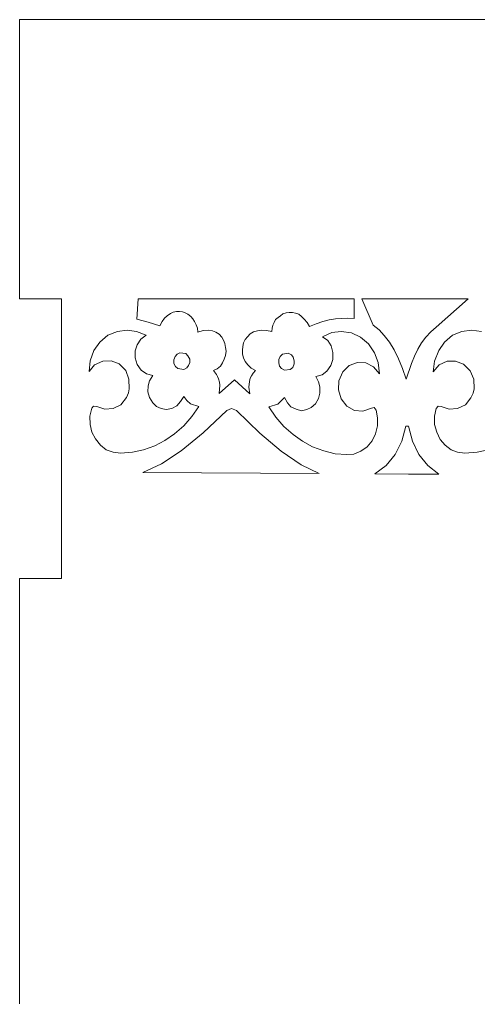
# Model space of a CAD drawing. Header units: inches. Extents: x -4.04 to 3.96, y -5.52 to 0.82.
# Drawn here: x -4.043 to -3.584, y -3.336 to -2.356 of the extents above; entities that cross this region are included whole.
import ezdxf

# ---------------------------------------------------------------- set-up
doc = ezdxf.new("R2010")
doc.units = ezdxf.units.IN
doc.header["$MEASUREMENT"] = 0
doc.layers.add('Katman 1', color=7, linetype='Continuous')

msp = doc.modelspace()

# ---------------------------------------------------------------- linework, layer by layer
at = {"layer": 'Katman 1', "color": 250, "lineweight": 9}
for points in [[(-4.04347, -2.63572), (-4.04347, -2.63572), (-4.04347, -2.35577), (-4.04347, -2.35577)], [(-4.04347, -2.35577), (-4.04347, -2.35577), (-2.92356, -2.35577), (-2.92356, -2.35577)], [(-4.00149, -2.63572), (-4.00149, -2.63572), (-4.04347, -2.63572), (-4.04347, -2.63572)], [(-4.00149, -2.91573), (-4.00149, -2.91573), (-4.00149, -2.63572), (-4.00149, -2.63572)], [(-3.92482, -2.63572), (-3.92482, -2.63572), (-3.92591, -2.65603), (-3.92591, -2.65603)], [(-3.70825, -2.63572), (-3.70825, -2.63572), (-3.92482, -2.63572), (-3.92482, -2.63572)], [(-3.70825, -2.65532), (-3.70825, -2.65532), (-3.70825, -2.63572), (-3.70825, -2.63572)], [(-3.59409, -2.63572), (-3.59409, -2.63572), (-3.70052, -2.63572), (-3.70052, -2.63572)], [(-3.70052, -2.63572), (-3.70052, -2.63572), (-3.68932, -2.66198), (-3.68932, -2.66198)], [(-3.62629, -2.66409), (-3.62629, -2.66409), (-3.59409, -2.63572), (-3.59409, -2.63572)], [(-3.90069, -2.6585), (-3.90069, -2.6585), (-3.89826, -2.65498), (-3.89826, -2.65498)], [(-3.89826, -2.65498), (-3.89826, -2.65498), (-3.89544, -2.65254), (-3.89544, -2.65254)], [(-3.89544, -2.65254), (-3.89544, -2.65254), (-3.8923, -2.65045), (-3.8923, -2.65045)], [(-3.8923, -2.65045), (-3.8923, -2.65045), (-3.88953, -2.64905), (-3.88953, -2.64905)], [(-3.88953, -2.64905), (-3.88953, -2.64905), (-3.88637, -2.64834), (-3.88637, -2.64834)], [(-3.88637, -2.64834), (-3.88637, -2.64834), (-3.88319, -2.64834), (-3.88319, -2.64834)], [(-3.88319, -2.64834), (-3.88319, -2.64834), (-3.88037, -2.6487), (-3.88037, -2.6487)], [(-3.88037, -2.6487), (-3.88037, -2.6487), (-3.87757, -2.64976), (-3.87757, -2.64976)], [(-3.87757, -2.64976), (-3.87757, -2.64976), (-3.8748, -2.65112), (-3.8748, -2.65112)], [(-3.8748, -2.65112), (-3.8748, -2.65112), (-3.87202, -2.65325), (-3.87202, -2.65325)], [(-3.87202, -2.65325), (-3.87202, -2.65325), (-3.86993, -2.6557), (-3.86993, -2.6557)], [(-3.78694, -2.65639), (-3.78694, -2.65639), (-3.78448, -2.65428), (-3.78448, -2.65428)], [(-3.78448, -2.65428), (-3.78448, -2.65428), (-3.78204, -2.65254), (-3.78204, -2.65254)], [(-3.78204, -2.65254), (-3.78204, -2.65254), (-3.77961, -2.65078), (-3.77961, -2.65078)], [(-3.77961, -2.65078), (-3.77961, -2.65078), (-3.77646, -2.64976), (-3.77646, -2.64976)], [(-3.77646, -2.64976), (-3.77646, -2.64976), (-3.7733, -2.64941), (-3.7733, -2.64941)], [(-3.7733, -2.64941), (-3.7733, -2.64941), (-3.77017, -2.64941), (-3.77017, -2.64941)], [(-3.77017, -2.64941), (-3.77017, -2.64941), (-3.76701, -2.65007), (-3.76701, -2.65007)], [(-3.76701, -2.65007), (-3.76701, -2.65007), (-3.76385, -2.65112), (-3.76385, -2.65112)], [(-3.76385, -2.65112), (-3.76385, -2.65112), (-3.76105, -2.65325), (-3.76105, -2.65325)], [(-3.76105, -2.65325), (-3.76105, -2.65325), (-3.75825, -2.65603), (-3.75825, -2.65603)], [(-3.72709, -2.6557), (-3.72709, -2.6557), (-3.72081, -2.65532), (-3.72081, -2.65532)], [(-3.72081, -2.65532), (-3.72081, -2.65532), (-3.71454, -2.65498), (-3.71454, -2.65498)], [(-3.71454, -2.65498), (-3.71454, -2.65498), (-3.70825, -2.65532), (-3.70825, -2.65532)], [(-3.92591, -2.65603), (-3.92591, -2.65603), (-3.91473, -2.65885), (-3.91473, -2.65885)], [(-3.91473, -2.65885), (-3.91473, -2.65885), (-3.90282, -2.6627), (-3.90282, -2.6627)], [(-3.90282, -2.6627), (-3.90282, -2.6627), (-3.90069, -2.6585), (-3.90069, -2.6585)], [(-3.86993, -2.6557), (-3.86993, -2.6557), (-3.86815, -2.6585), (-3.86815, -2.6585)], [(-3.86815, -2.6585), (-3.86815, -2.6585), (-3.86639, -2.66163), (-3.86639, -2.66163)], [(-3.86639, -2.66163), (-3.86639, -2.66163), (-3.86535, -2.66514), (-3.86535, -2.66514)], [(-3.86535, -2.66514), (-3.86535, -2.66514), (-3.86502, -2.66901), (-3.86502, -2.66901)], [(-3.79081, -2.6683), (-3.79081, -2.6683), (-3.79043, -2.66514), (-3.79043, -2.66514)], [(-3.79043, -2.66514), (-3.79043, -2.66514), (-3.78977, -2.66198), (-3.78977, -2.66198)], [(-3.78977, -2.66198), (-3.78977, -2.66198), (-3.78834, -2.65919), (-3.78834, -2.65919)], [(-3.78834, -2.65919), (-3.78834, -2.65919), (-3.78694, -2.65639), (-3.78694, -2.65639)], [(-3.75825, -2.65603), (-3.75825, -2.65603), (-3.75548, -2.65919), (-3.75548, -2.65919)], [(-3.75548, -2.65919), (-3.75548, -2.65919), (-3.75299, -2.66341), (-3.75299, -2.66341)], [(-3.75299, -2.66341), (-3.75299, -2.66341), (-3.74636, -2.66061), (-3.74636, -2.66061)], [(-3.74636, -2.66061), (-3.74636, -2.66061), (-3.73972, -2.6585), (-3.73972, -2.6585)], [(-3.73972, -2.6585), (-3.73972, -2.6585), (-3.73341, -2.65674), (-3.73341, -2.65674)], [(-3.73341, -2.65674), (-3.73341, -2.65674), (-3.72709, -2.6557), (-3.72709, -2.6557)], [(-3.68932, -2.66198), (-3.68932, -2.66198), (-3.68336, -2.66656), (-3.68336, -2.66656)], [(-3.63158, -2.66863), (-3.63158, -2.66863), (-3.62629, -2.66409), (-3.62629, -2.66409)], [(-3.963, -2.67916), (-3.963, -2.67916), (-3.95495, -2.67214), (-3.95495, -2.67214)], [(-3.95495, -2.67214), (-3.95495, -2.67214), (-3.94549, -2.6683), (-3.94549, -2.6683)], [(-3.94549, -2.6683), (-3.94549, -2.6683), (-3.93569, -2.6669), (-3.93569, -2.6669)], [(-3.93569, -2.6669), (-3.93569, -2.6669), (-3.92622, -2.6683), (-3.92622, -2.6683)], [(-3.92622, -2.6683), (-3.92622, -2.6683), (-3.9168, -2.67214), (-3.9168, -2.67214)], [(-3.9168, -2.67214), (-3.9168, -2.67214), (-3.92204, -2.67601), (-3.92204, -2.67601)], [(-3.86502, -2.66901), (-3.86502, -2.66901), (-3.85939, -2.66723), (-3.85939, -2.66723)], [(-3.85939, -2.66723), (-3.85939, -2.66723), (-3.85453, -2.6669), (-3.85453, -2.6669)], [(-3.85453, -2.6669), (-3.85453, -2.6669), (-3.85033, -2.66761), (-3.85033, -2.66761)], [(-3.85033, -2.66761), (-3.85033, -2.66761), (-3.84683, -2.66901), (-3.84683, -2.66901)], [(-3.84683, -2.66901), (-3.84683, -2.66901), (-3.84366, -2.6711), (-3.84366, -2.6711)], [(-3.84366, -2.6711), (-3.84366, -2.6711), (-3.84084, -2.6739), (-3.84084, -2.6739)], [(-3.84084, -2.6739), (-3.84084, -2.6739), (-3.83912, -2.67705), (-3.83912, -2.67705)], [(-3.81739, -2.67632), (-3.81739, -2.67632), (-3.81497, -2.67357), (-3.81497, -2.67357)], [(-3.81497, -2.67357), (-3.81497, -2.67357), (-3.8125, -2.67072), (-3.8125, -2.67072)], [(-3.8125, -2.67072), (-3.8125, -2.67072), (-3.80899, -2.66863), (-3.80899, -2.66863)], [(-3.80899, -2.66863), (-3.80899, -2.66863), (-3.80517, -2.66761), (-3.80517, -2.66761)], [(-3.80517, -2.66761), (-3.80517, -2.66761), (-3.80096, -2.6669), (-3.80096, -2.6669)], [(-3.80096, -2.6669), (-3.80096, -2.6669), (-3.79606, -2.66723), (-3.79606, -2.66723)], [(-3.79606, -2.66723), (-3.79606, -2.66723), (-3.79081, -2.6683), (-3.79081, -2.6683)], [(-3.73063, -2.66934), (-3.73063, -2.66934), (-3.74007, -2.67357), (-3.74007, -2.67357)], [(-3.74007, -2.67357), (-3.74007, -2.67357), (-3.73481, -2.67739), (-3.73481, -2.67739)], [(-3.72114, -2.6683), (-3.72114, -2.6683), (-3.73063, -2.66934), (-3.73063, -2.66934)], [(-3.71103, -2.66972), (-3.71103, -2.66972), (-3.72114, -2.6683), (-3.72114, -2.6683)], [(-3.70192, -2.6739), (-3.70192, -2.6739), (-3.71103, -2.66972), (-3.71103, -2.66972)], [(-3.69389, -2.68088), (-3.69389, -2.68088), (-3.70192, -2.6739), (-3.70192, -2.6739)], [(-3.68336, -2.66656), (-3.68336, -2.66656), (-3.67811, -2.67245), (-3.67811, -2.67245)], [(-3.67811, -2.67245), (-3.67811, -2.67245), (-3.67287, -2.67916), (-3.67287, -2.67916)], [(-3.64067, -2.67985), (-3.64067, -2.67985), (-3.63647, -2.6739), (-3.63647, -2.6739)], [(-3.63647, -2.6739), (-3.63647, -2.6739), (-3.63158, -2.66863), (-3.63158, -2.66863)], [(-3.61793, -2.67916), (-3.61793, -2.67916), (-3.60987, -2.67214), (-3.60987, -2.67214)], [(-3.60987, -2.67214), (-3.60987, -2.67214), (-3.60042, -2.6683), (-3.60042, -2.6683)], [(-3.60042, -2.6683), (-3.60042, -2.6683), (-3.59062, -2.6669), (-3.59062, -2.6669)], [(-3.59062, -2.6669), (-3.59062, -2.6669), (-3.58082, -2.6683), (-3.58082, -2.6683)], [(-3.96893, -2.68754), (-3.96893, -2.68754), (-3.963, -2.67916), (-3.963, -2.67916)], [(-3.92553, -2.68159), (-3.92553, -2.68159), (-3.92764, -2.6879), (-3.92764, -2.6879)], [(-3.92204, -2.67601), (-3.92204, -2.67601), (-3.92553, -2.68159), (-3.92553, -2.68159)], [(-3.83912, -2.67705), (-3.83912, -2.67705), (-3.83772, -2.68054), (-3.83772, -2.68054)], [(-3.83772, -2.68054), (-3.83772, -2.68054), (-3.83702, -2.68443), (-3.83702, -2.68443)], [(-3.83702, -2.68443), (-3.83702, -2.68443), (-3.83664, -2.68823), (-3.83664, -2.68823)], [(-3.82019, -2.68719), (-3.82019, -2.68719), (-3.81985, -2.68332), (-3.81985, -2.68332)], [(-3.81985, -2.68332), (-3.81985, -2.68332), (-3.81915, -2.67985), (-3.81915, -2.67985)], [(-3.81915, -2.67985), (-3.81915, -2.67985), (-3.81739, -2.67632), (-3.81739, -2.67632)], [(-3.73481, -2.67739), (-3.73481, -2.67739), (-3.73132, -2.68263), (-3.73132, -2.68263)], [(-3.73132, -2.68263), (-3.73132, -2.68263), (-3.72956, -2.68932), (-3.72956, -2.68932)], [(-3.68789, -2.68961), (-3.68789, -2.68961), (-3.69389, -2.68088), (-3.69389, -2.68088)], [(-3.67287, -2.67916), (-3.67287, -2.67916), (-3.66833, -2.68683), (-3.66833, -2.68683)], [(-3.64451, -2.68612), (-3.64451, -2.68612), (-3.64067, -2.67985), (-3.64067, -2.67985)], [(-3.62351, -2.68754), (-3.62351, -2.68754), (-3.61793, -2.67916), (-3.61793, -2.67916)], [(-3.9728, -2.69768), (-3.9728, -2.69768), (-3.96893, -2.68754), (-3.96893, -2.68754)], [(-3.92764, -2.6879), (-3.92764, -2.6879), (-3.92764, -2.6949), (-3.92764, -2.6949)], [(-3.88881, -2.69663), (-3.88881, -2.69663), (-3.88775, -2.69348), (-3.88775, -2.69348)], [(-3.88775, -2.69348), (-3.88775, -2.69348), (-3.88566, -2.69103), (-3.88566, -2.69103)], [(-3.88566, -2.69103), (-3.88566, -2.69103), (-3.88288, -2.68961), (-3.88288, -2.68961)], [(-3.88288, -2.68961), (-3.88288, -2.68961), (-3.87688, -2.69032), (-3.87688, -2.69032)], [(-3.87688, -2.69032), (-3.87688, -2.69032), (-3.8748, -2.69279), (-3.8748, -2.69279)], [(-3.8748, -2.69279), (-3.8748, -2.69279), (-3.87304, -2.69592), (-3.87304, -2.69592)], [(-3.83702, -2.69243), (-3.83702, -2.69243), (-3.83841, -2.69592), (-3.83841, -2.69592)], [(-3.83664, -2.68823), (-3.83664, -2.68823), (-3.83702, -2.69243), (-3.83702, -2.69243)], [(-3.82019, -2.69103), (-3.82019, -2.69103), (-3.82019, -2.68719), (-3.82019, -2.68719)], [(-3.81915, -2.6949), (-3.81915, -2.6949), (-3.82019, -2.69103), (-3.82019, -2.69103)], [(-3.78241, -2.69348), (-3.78241, -2.69348), (-3.78383, -2.69628), (-3.78383, -2.69628)], [(-3.77996, -2.69103), (-3.77996, -2.69103), (-3.78241, -2.69348), (-3.78241, -2.69348)], [(-3.77436, -2.68999), (-3.77436, -2.68999), (-3.77996, -2.69103), (-3.77996, -2.69103)], [(-3.77121, -2.69174), (-3.77121, -2.69174), (-3.77436, -2.68999), (-3.77436, -2.68999)], [(-3.76945, -2.69419), (-3.76945, -2.69419), (-3.77121, -2.69174), (-3.77121, -2.69174)], [(-3.76843, -2.69768), (-3.76843, -2.69768), (-3.76945, -2.69419), (-3.76945, -2.69419)], [(-3.72956, -2.68932), (-3.72956, -2.68932), (-3.72956, -2.69628), (-3.72956, -2.69628)], [(-3.6844, -2.69945), (-3.6844, -2.69945), (-3.68789, -2.68961), (-3.68789, -2.68961)], [(-3.66833, -2.68683), (-3.66833, -2.68683), (-3.66376, -2.69561), (-3.66376, -2.69561)], [(-3.65083, -2.70048), (-3.65083, -2.70048), (-3.64769, -2.69314), (-3.64769, -2.69314)], [(-3.64769, -2.69314), (-3.64769, -2.69314), (-3.64451, -2.68612), (-3.64451, -2.68612)], [(-3.62771, -2.69805), (-3.62771, -2.69805), (-3.62351, -2.68754), (-3.62351, -2.68754)], [(-3.97384, -2.7085), (-3.97384, -2.7085), (-3.9728, -2.69768), (-3.9728, -2.69768)], [(-3.96826, -2.7019), (-3.96826, -2.7019), (-3.97384, -2.7085), (-3.97384, -2.7085)], [(-3.9602, -2.69805), (-3.9602, -2.69805), (-3.96826, -2.7019), (-3.96826, -2.7019)], [(-3.9518, -2.69768), (-3.9518, -2.69768), (-3.9602, -2.69805), (-3.9602, -2.69805)], [(-3.94375, -2.70085), (-3.94375, -2.70085), (-3.9518, -2.69768), (-3.9518, -2.69768)], [(-3.93709, -2.70746), (-3.93709, -2.70746), (-3.94375, -2.70085), (-3.94375, -2.70085)], [(-3.92764, -2.6949), (-3.92764, -2.6949), (-3.92553, -2.70152), (-3.92553, -2.70152)], [(-3.92553, -2.70152), (-3.92553, -2.70152), (-3.9217, -2.70714), (-3.9217, -2.70714)], [(-3.88881, -2.70048), (-3.88881, -2.70048), (-3.88881, -2.69663), (-3.88881, -2.69663)], [(-3.88739, -2.7033), (-3.88739, -2.7033), (-3.88881, -2.70048), (-3.88881, -2.70048)], [(-3.88495, -2.70537), (-3.88495, -2.70537), (-3.88739, -2.7033), (-3.88739, -2.7033)], [(-3.87413, -2.70259), (-3.87413, -2.70259), (-3.87588, -2.70465), (-3.87588, -2.70465)], [(-3.87304, -2.69945), (-3.87304, -2.69945), (-3.87413, -2.70259), (-3.87413, -2.70259)], [(-3.87304, -2.69592), (-3.87304, -2.69592), (-3.87304, -2.69945), (-3.87304, -2.69945)], [(-3.84224, -2.70294), (-3.84224, -2.70294), (-3.84537, -2.70576), (-3.84537, -2.70576)], [(-3.84017, -2.69981), (-3.84017, -2.69981), (-3.84224, -2.70294), (-3.84224, -2.70294)], [(-3.83841, -2.69592), (-3.83841, -2.69592), (-3.84017, -2.69981), (-3.84017, -2.69981)], [(-3.81739, -2.69841), (-3.81739, -2.69841), (-3.81915, -2.6949), (-3.81915, -2.6949)], [(-3.81463, -2.7019), (-3.81463, -2.7019), (-3.81739, -2.69841), (-3.81739, -2.69841)], [(-3.81146, -2.70506), (-3.81146, -2.70506), (-3.81463, -2.7019), (-3.81463, -2.7019)], [(-3.78383, -2.69628), (-3.78383, -2.69628), (-3.78383, -2.69981), (-3.78383, -2.69981)], [(-3.78383, -2.69981), (-3.78383, -2.69981), (-3.7831, -2.70294), (-3.7831, -2.70294)], [(-3.7831, -2.70294), (-3.7831, -2.70294), (-3.78099, -2.70537), (-3.78099, -2.70537)], [(-3.7723, -2.70643), (-3.7723, -2.70643), (-3.76981, -2.70435), (-3.76981, -2.70435)], [(-3.76981, -2.70435), (-3.76981, -2.70435), (-3.76843, -2.70085), (-3.76843, -2.70085)], [(-3.76843, -2.70085), (-3.76843, -2.70085), (-3.76843, -2.69768), (-3.76843, -2.69768)], [(-3.73167, -2.70259), (-3.73167, -2.70259), (-3.73552, -2.70817), (-3.73552, -2.70817)], [(-3.72956, -2.69628), (-3.72956, -2.69628), (-3.73167, -2.70259), (-3.73167, -2.70259)], [(-3.71978, -2.70888), (-3.71978, -2.70888), (-3.71343, -2.70259), (-3.71343, -2.70259)], [(-3.71343, -2.70259), (-3.71343, -2.70259), (-3.70507, -2.69945), (-3.70507, -2.69945)], [(-3.70507, -2.69945), (-3.70507, -2.69945), (-3.69667, -2.69981), (-3.69667, -2.69981)], [(-3.69667, -2.69981), (-3.69667, -2.69981), (-3.68896, -2.70365), (-3.68896, -2.70365)], [(-3.68896, -2.70365), (-3.68896, -2.70365), (-3.68302, -2.71063), (-3.68302, -2.71063)], [(-3.68302, -2.71063), (-3.68302, -2.71063), (-3.6844, -2.69945), (-3.6844, -2.69945)], [(-3.66376, -2.69561), (-3.66376, -2.69561), (-3.65992, -2.70537), (-3.65992, -2.70537)], [(-3.65605, -2.71623), (-3.65605, -2.71623), (-3.65083, -2.70048), (-3.65083, -2.70048)], [(-3.62913, -2.70888), (-3.62913, -2.70888), (-3.62771, -2.69805), (-3.62771, -2.69805)], [(-3.62318, -2.7019), (-3.62318, -2.7019), (-3.62913, -2.70888), (-3.62913, -2.70888)], [(-3.61511, -2.69805), (-3.61511, -2.69805), (-3.62318, -2.7019), (-3.62318, -2.7019)], [(-3.60674, -2.69805), (-3.60674, -2.69805), (-3.61511, -2.69805), (-3.61511, -2.69805)], [(-3.59867, -2.70119), (-3.59867, -2.70119), (-3.60674, -2.69805), (-3.60674, -2.69805)], [(-3.592, -2.70783), (-3.592, -2.70783), (-3.59867, -2.70119), (-3.59867, -2.70119)], [(-3.93398, -2.71623), (-3.93398, -2.71623), (-3.93709, -2.70746), (-3.93709, -2.70746)], [(-3.9217, -2.70714), (-3.9217, -2.70714), (-3.91644, -2.71063), (-3.91644, -2.71063)], [(-3.91644, -2.71063), (-3.91644, -2.71063), (-3.91013, -2.71237), (-3.91013, -2.71237)], [(-3.91013, -2.71237), (-3.91013, -2.71237), (-3.91329, -2.71763), (-3.91329, -2.71763)], [(-3.87899, -2.70643), (-3.87899, -2.70643), (-3.88495, -2.70537), (-3.88495, -2.70537)], [(-3.87588, -2.70465), (-3.87588, -2.70465), (-3.87899, -2.70643), (-3.87899, -2.70643)], [(-3.84537, -2.70576), (-3.84537, -2.70576), (-3.84924, -2.70746), (-3.84924, -2.70746)], [(-3.84924, -2.70746), (-3.84924, -2.70746), (-3.84608, -2.71132), (-3.84608, -2.71132)], [(-3.84608, -2.71132), (-3.84608, -2.71132), (-3.84504, -2.71346), (-3.84504, -2.71346)], [(-3.84504, -2.71346), (-3.84504, -2.71346), (-3.84402, -2.71587), (-3.84402, -2.71587)], [(-3.8125, -2.71517), (-3.8125, -2.71517), (-3.81112, -2.71274), (-3.81112, -2.71274)], [(-3.80726, -2.70746), (-3.80726, -2.70746), (-3.81146, -2.70506), (-3.81146, -2.70506)], [(-3.81112, -2.71274), (-3.81112, -2.71274), (-3.80932, -2.70996), (-3.80932, -2.70996)], [(-3.80932, -2.70996), (-3.80932, -2.70996), (-3.80726, -2.70746), (-3.80726, -2.70746)], [(-3.78099, -2.70537), (-3.78099, -2.70537), (-3.77819, -2.70714), (-3.77819, -2.70714)], [(-3.77819, -2.70714), (-3.77819, -2.70714), (-3.7723, -2.70643), (-3.7723, -2.70643)], [(-3.74043, -2.71168), (-3.74043, -2.71168), (-3.7467, -2.71346), (-3.7467, -2.71346)], [(-3.7467, -2.71346), (-3.7467, -2.71346), (-3.74392, -2.7187), (-3.74392, -2.7187)], [(-3.73552, -2.70817), (-3.73552, -2.70817), (-3.74043, -2.71168), (-3.74043, -2.71168)], [(-3.72361, -2.71763), (-3.72361, -2.71763), (-3.71978, -2.70888), (-3.71978, -2.70888)], [(-3.65992, -2.70537), (-3.65992, -2.70537), (-3.65605, -2.71623), (-3.65605, -2.71623)], [(-3.58851, -2.71623), (-3.58851, -2.71623), (-3.592, -2.70783), (-3.592, -2.70783)], [(-3.93359, -2.72568), (-3.93359, -2.72568), (-3.93398, -2.71623), (-3.93398, -2.71623)], [(-3.91473, -2.7229), (-3.91473, -2.7229), (-3.91504, -2.72885), (-3.91504, -2.72885)], [(-3.91329, -2.71763), (-3.91329, -2.71763), (-3.91473, -2.7229), (-3.91473, -2.7229)], [(-3.84402, -2.71587), (-3.84402, -2.71587), (-3.8433, -2.71904), (-3.8433, -2.71904)], [(-3.84366, -2.73061), (-3.84366, -2.73061), (-3.82826, -2.71694), (-3.82826, -2.71694)], [(-3.84295, -2.72219), (-3.84295, -2.72219), (-3.84366, -2.73061), (-3.84366, -2.73061)], [(-3.8433, -2.71904), (-3.8433, -2.71904), (-3.84295, -2.72219), (-3.84295, -2.72219)], [(-3.82826, -2.71694), (-3.82826, -2.71694), (-3.81286, -2.73094), (-3.81286, -2.73094)], [(-3.81392, -2.72428), (-3.81392, -2.72428), (-3.81319, -2.71832), (-3.81319, -2.71832)], [(-3.81319, -2.71832), (-3.81319, -2.71832), (-3.8125, -2.71517), (-3.8125, -2.71517)], [(-3.74392, -2.7187), (-3.74392, -2.7187), (-3.74254, -2.72394), (-3.74254, -2.72394)], [(-3.74254, -2.72394), (-3.74254, -2.72394), (-3.74254, -2.73023), (-3.74254, -2.73023)], [(-3.72396, -2.72674), (-3.72396, -2.72674), (-3.72361, -2.71763), (-3.72361, -2.71763)], [(-3.58818, -2.72568), (-3.58818, -2.72568), (-3.58851, -2.71623), (-3.58851, -2.71623)], [(-3.93639, -2.73446), (-3.93639, -2.73446), (-3.93431, -2.7299), (-3.93431, -2.7299)], [(-3.93431, -2.7299), (-3.93431, -2.7299), (-3.93359, -2.72568), (-3.93359, -2.72568)], [(-3.91504, -2.72885), (-3.91504, -2.72885), (-3.91329, -2.73446), (-3.91329, -2.73446)], [(-3.88215, -2.73863), (-3.88215, -2.73863), (-3.87899, -2.73339), (-3.87899, -2.73339)], [(-3.87899, -2.73339), (-3.87899, -2.73339), (-3.87588, -2.73761), (-3.87588, -2.73761)], [(-3.81286, -2.73094), (-3.81286, -2.73094), (-3.81392, -2.72428), (-3.81392, -2.72428)], [(-3.74254, -2.73023), (-3.74254, -2.73023), (-3.74392, -2.73548), (-3.74392, -2.73548)], [(-3.72114, -2.73583), (-3.72114, -2.73583), (-3.72396, -2.72674), (-3.72396, -2.72674)], [(-3.59131, -2.73477), (-3.59131, -2.73477), (-3.58922, -2.73023), (-3.58922, -2.73023)], [(-3.58922, -2.73023), (-3.58922, -2.73023), (-3.58818, -2.72568), (-3.58818, -2.72568)], [(-3.97107, -2.7453), (-3.97107, -2.7453), (-3.96931, -2.74319), (-3.96931, -2.74319)], [(-3.96931, -2.74319), (-3.96931, -2.74319), (-3.96616, -2.7435), (-3.96616, -2.7435)], [(-3.96616, -2.7435), (-3.96616, -2.7435), (-3.95811, -2.74632), (-3.95811, -2.74632)], [(-3.94971, -2.74564), (-3.94971, -2.74564), (-3.94202, -2.74181), (-3.94202, -2.74181)], [(-3.94202, -2.74181), (-3.94202, -2.74181), (-3.93639, -2.73446), (-3.93639, -2.73446)], [(-3.91329, -2.73446), (-3.91329, -2.73446), (-3.91013, -2.73968), (-3.91013, -2.73968)], [(-3.91013, -2.73968), (-3.91013, -2.73968), (-3.90628, -2.7435), (-3.90628, -2.7435)], [(-3.90628, -2.7435), (-3.90628, -2.7435), (-3.90177, -2.74564), (-3.90177, -2.74564)], [(-3.89091, -2.74564), (-3.89091, -2.74564), (-3.88599, -2.74283), (-3.88599, -2.74283)], [(-3.88599, -2.74283), (-3.88599, -2.74283), (-3.88215, -2.73863), (-3.88215, -2.73863)], [(-3.87588, -2.73761), (-3.87588, -2.73761), (-3.87233, -2.74072), (-3.87233, -2.74072)], [(-3.87233, -2.74072), (-3.87233, -2.74072), (-3.86397, -2.7435), (-3.86397, -2.7435)], [(-3.86397, -2.7435), (-3.86397, -2.7435), (-3.87097, -2.75366), (-3.87097, -2.75366)], [(-3.78486, -2.7411), (-3.78486, -2.7411), (-3.79361, -2.74388), (-3.79361, -2.74388)], [(-3.78132, -2.73794), (-3.78132, -2.73794), (-3.78486, -2.7411), (-3.78486, -2.7411)], [(-3.77819, -2.73446), (-3.77819, -2.73446), (-3.78132, -2.73794), (-3.78132, -2.73794)], [(-3.77508, -2.73968), (-3.77508, -2.73968), (-3.77819, -2.73446), (-3.77819, -2.73446)], [(-3.77159, -2.74388), (-3.77159, -2.74388), (-3.77508, -2.73968), (-3.77508, -2.73968)], [(-3.74707, -2.74072), (-3.74707, -2.74072), (-3.75128, -2.74459), (-3.75128, -2.74459)], [(-3.74392, -2.73548), (-3.74392, -2.73548), (-3.74707, -2.74072), (-3.74707, -2.74072)], [(-3.71556, -2.74319), (-3.71556, -2.74319), (-3.72114, -2.73583), (-3.72114, -2.73583)], [(-3.70787, -2.74737), (-3.70787, -2.74737), (-3.71556, -2.74319), (-3.71556, -2.74319)], [(-3.62598, -2.74564), (-3.62598, -2.74564), (-3.6242, -2.74319), (-3.6242, -2.74319)], [(-3.6242, -2.74319), (-3.6242, -2.74319), (-3.62107, -2.7435), (-3.62107, -2.7435)], [(-3.62107, -2.7435), (-3.62107, -2.7435), (-3.61302, -2.74632), (-3.61302, -2.74632)], [(-3.60462, -2.74564), (-3.60462, -2.74564), (-3.59691, -2.74181), (-3.59691, -2.74181)], [(-3.59691, -2.74181), (-3.59691, -2.74181), (-3.59131, -2.73477), (-3.59131, -2.73477)], [(-3.97313, -2.75335), (-3.97313, -2.75335), (-3.97107, -2.7453), (-3.97107, -2.7453)], [(-3.9728, -2.76139), (-3.9728, -2.76139), (-3.97313, -2.75335), (-3.97313, -2.75335)], [(-3.95811, -2.74632), (-3.95811, -2.74632), (-3.94971, -2.74564), (-3.94971, -2.74564)], [(-3.90177, -2.74564), (-3.90177, -2.74564), (-3.89653, -2.74668), (-3.89653, -2.74668)], [(-3.89653, -2.74668), (-3.89653, -2.74668), (-3.89091, -2.74564), (-3.89091, -2.74564)], [(-3.85939, -2.76981), (-3.85939, -2.76981), (-3.83597, -2.74737), (-3.83597, -2.74737)], [(-3.83597, -2.74737), (-3.83597, -2.74737), (-3.83106, -2.74564), (-3.83106, -2.74564)], [(-3.83106, -2.74564), (-3.83106, -2.74564), (-3.82619, -2.74737), (-3.82619, -2.74737)], [(-3.82619, -2.74737), (-3.82619, -2.74737), (-3.80272, -2.77012), (-3.80272, -2.77012)], [(-3.79361, -2.74388), (-3.79361, -2.74388), (-3.78663, -2.75437), (-3.78663, -2.75437)], [(-3.7663, -2.74632), (-3.7663, -2.74632), (-3.77159, -2.74388), (-3.77159, -2.74388)], [(-3.76105, -2.74774), (-3.76105, -2.74774), (-3.7663, -2.74632), (-3.7663, -2.74632)], [(-3.75579, -2.74668), (-3.75579, -2.74668), (-3.76105, -2.74774), (-3.76105, -2.74774)], [(-3.75128, -2.74459), (-3.75128, -2.74459), (-3.75579, -2.74668), (-3.75579, -2.74668)], [(-3.69947, -2.74808), (-3.69947, -2.74808), (-3.70787, -2.74737), (-3.70787, -2.74737)], [(-3.69105, -2.7453), (-3.69105, -2.7453), (-3.69947, -2.74808), (-3.69947, -2.74808)], [(-3.68825, -2.74459), (-3.68825, -2.74459), (-3.69105, -2.7453), (-3.69105, -2.7453)], [(-3.68619, -2.74704), (-3.68619, -2.74704), (-3.68825, -2.74459), (-3.68825, -2.74459)], [(-3.68478, -2.75475), (-3.68478, -2.75475), (-3.68619, -2.74704), (-3.68619, -2.74704)], [(-3.62771, -2.75335), (-3.62771, -2.75335), (-3.62598, -2.74564), (-3.62598, -2.74564)], [(-3.62771, -2.76139), (-3.62771, -2.76139), (-3.62771, -2.75335), (-3.62771, -2.75335)], [(-3.61302, -2.74632), (-3.61302, -2.74632), (-3.60462, -2.74564), (-3.60462, -2.74564)], [(-3.97107, -2.7691), (-3.97107, -2.7691), (-3.9728, -2.76139), (-3.9728, -2.76139)], [(-3.87899, -2.76277), (-3.87899, -2.76277), (-3.88811, -2.77084), (-3.88811, -2.77084)], [(-3.87097, -2.75366), (-3.87097, -2.75366), (-3.87899, -2.76277), (-3.87899, -2.76277)], [(-3.78663, -2.75437), (-3.78663, -2.75437), (-3.77859, -2.7635), (-3.77859, -2.7635)], [(-3.68687, -2.77084), (-3.68687, -2.77084), (-3.68478, -2.76277), (-3.68478, -2.76277)], [(-3.68478, -2.76277), (-3.68478, -2.76277), (-3.68478, -2.75475), (-3.68478, -2.75475)], [(-3.65643, -2.76315), (-3.65643, -2.76315), (-3.66063, -2.77817), (-3.66063, -2.77817)], [(-3.65398, -2.76315), (-3.65398, -2.76315), (-3.65643, -2.76315), (-3.65643, -2.76315)], [(-3.64978, -2.77817), (-3.64978, -2.77817), (-3.65398, -2.76315), (-3.65398, -2.76315)], [(-3.62562, -2.7691), (-3.62562, -2.7691), (-3.62771, -2.76139), (-3.62771, -2.76139)], [(-3.96755, -2.77608), (-3.96755, -2.77608), (-3.97107, -2.7691), (-3.97107, -2.7691)], [(-3.88811, -2.77084), (-3.88811, -2.77084), (-3.89791, -2.7775), (-3.89791, -2.7775)], [(-3.88144, -2.78794), (-3.88144, -2.78794), (-3.85939, -2.76981), (-3.85939, -2.76981)], [(-3.80272, -2.77012), (-3.80272, -2.77012), (-3.78132, -2.78833), (-3.78132, -2.78833)], [(-3.77859, -2.7635), (-3.77859, -2.7635), (-3.76945, -2.7715), (-3.76945, -2.7715)], [(-3.76945, -2.7715), (-3.76945, -2.7715), (-3.76001, -2.77817), (-3.76001, -2.77817)], [(-3.69034, -2.77786), (-3.69034, -2.77786), (-3.68687, -2.77084), (-3.68687, -2.77084)], [(-3.62213, -2.77642), (-3.62213, -2.77642), (-3.62562, -2.7691), (-3.62562, -2.7691)], [(-3.96231, -2.78237), (-3.96231, -2.78237), (-3.96755, -2.77608), (-3.96755, -2.77608)], [(-3.95671, -2.78695), (-3.95671, -2.78695), (-3.96231, -2.78237), (-3.96231, -2.78237)], [(-3.89791, -2.7775), (-3.89791, -2.7775), (-3.90806, -2.78308), (-3.90806, -2.78308)], [(-3.76001, -2.77817), (-3.76001, -2.77817), (-3.74988, -2.78379), (-3.74988, -2.78379)], [(-3.69527, -2.78379), (-3.69527, -2.78379), (-3.69034, -2.77786), (-3.69034, -2.77786)], [(-3.66063, -2.77817), (-3.66063, -2.77817), (-3.6673, -2.7915), (-3.6673, -2.7915)], [(-3.64349, -2.7915), (-3.64349, -2.7915), (-3.64978, -2.77817), (-3.64978, -2.77817)], [(-3.61718, -2.78237), (-3.61718, -2.78237), (-3.62213, -2.77642), (-3.62213, -2.77642)], [(-3.61127, -2.78695), (-3.61127, -2.78695), (-3.61718, -2.78237), (-3.61718, -2.78237)], [(-3.94971, -2.78941), (-3.94971, -2.78941), (-3.95671, -2.78695), (-3.95671, -2.78695)], [(-3.94233, -2.79044), (-3.94233, -2.79044), (-3.94971, -2.78941), (-3.94971, -2.78941)], [(-3.93044, -2.78941), (-3.93044, -2.78941), (-3.94233, -2.79044), (-3.94233, -2.79044)], [(-3.91924, -2.78695), (-3.91924, -2.78695), (-3.93044, -2.78941), (-3.93044, -2.78941)], [(-3.90806, -2.78308), (-3.90806, -2.78308), (-3.91924, -2.78695), (-3.91924, -2.78695)], [(-3.9014, -2.80093), (-3.9014, -2.80093), (-3.88144, -2.78794), (-3.88144, -2.78794)], [(-3.78132, -2.78833), (-3.78132, -2.78833), (-3.76143, -2.80199), (-3.76143, -2.80199)], [(-3.74988, -2.78379), (-3.74988, -2.78379), (-3.73867, -2.78794), (-3.73867, -2.78794)], [(-3.73867, -2.78794), (-3.73867, -2.78794), (-3.72745, -2.79079), (-3.72745, -2.79079)], [(-3.72745, -2.79079), (-3.72745, -2.79079), (-3.71556, -2.7915), (-3.71556, -2.7915)], [(-3.71556, -2.7915), (-3.71556, -2.7915), (-3.70854, -2.79113), (-3.70854, -2.79113)], [(-3.70854, -2.79113), (-3.70854, -2.79113), (-3.70158, -2.78833), (-3.70158, -2.78833)], [(-3.70158, -2.78833), (-3.70158, -2.78833), (-3.69527, -2.78379), (-3.69527, -2.78379)], [(-3.6673, -2.7915), (-3.6673, -2.7915), (-3.67636, -2.80268), (-3.67636, -2.80268)], [(-3.63435, -2.80268), (-3.63435, -2.80268), (-3.64349, -2.7915), (-3.64349, -2.7915)], [(-3.60462, -2.78941), (-3.60462, -2.78941), (-3.61127, -2.78695), (-3.61127, -2.78695)], [(-3.59729, -2.79044), (-3.59729, -2.79044), (-3.60462, -2.78941), (-3.60462, -2.78941)], [(-3.585, -2.78941), (-3.585, -2.78941), (-3.59729, -2.79044), (-3.59729, -2.79044)], [(-3.57416, -2.78695), (-3.57416, -2.78695), (-3.585, -2.78941), (-3.585, -2.78941)], [(-3.91993, -2.80968), (-3.91993, -2.80968), (-3.9014, -2.80093), (-3.9014, -2.80093)], [(-3.76143, -2.80199), (-3.76143, -2.80199), (-3.74321, -2.81073), (-3.74321, -2.81073)], [(-3.74321, -2.81073), (-3.74321, -2.81073), (-3.91993, -2.80968), (-3.91993, -2.80968)], [(-3.67636, -2.80268), (-3.67636, -2.80268), (-3.68756, -2.81108), (-3.68756, -2.81108)], [(-3.68756, -2.81108), (-3.68756, -2.81108), (-3.65398, -2.81141), (-3.65398, -2.81141)], [(-3.65398, -2.81141), (-3.65398, -2.81141), (-3.62351, -2.81141), (-3.62351, -2.81141)], [(-3.62351, -2.81141), (-3.62351, -2.81141), (-3.63435, -2.80268), (-3.63435, -2.80268)], [(-4.04347, -3.71367), (-4.04347, -3.71367), (-4.04347, -2.91573), (-4.04347, -2.91573)], [(-4.04347, -2.91573), (-4.04347, -2.91573), (-4.00149, -2.91573), (-4.00149, -2.91573)]]:
    msp.add_open_spline(points, degree=3, dxfattribs=at)

doc.saveas('drawing.dxf')
